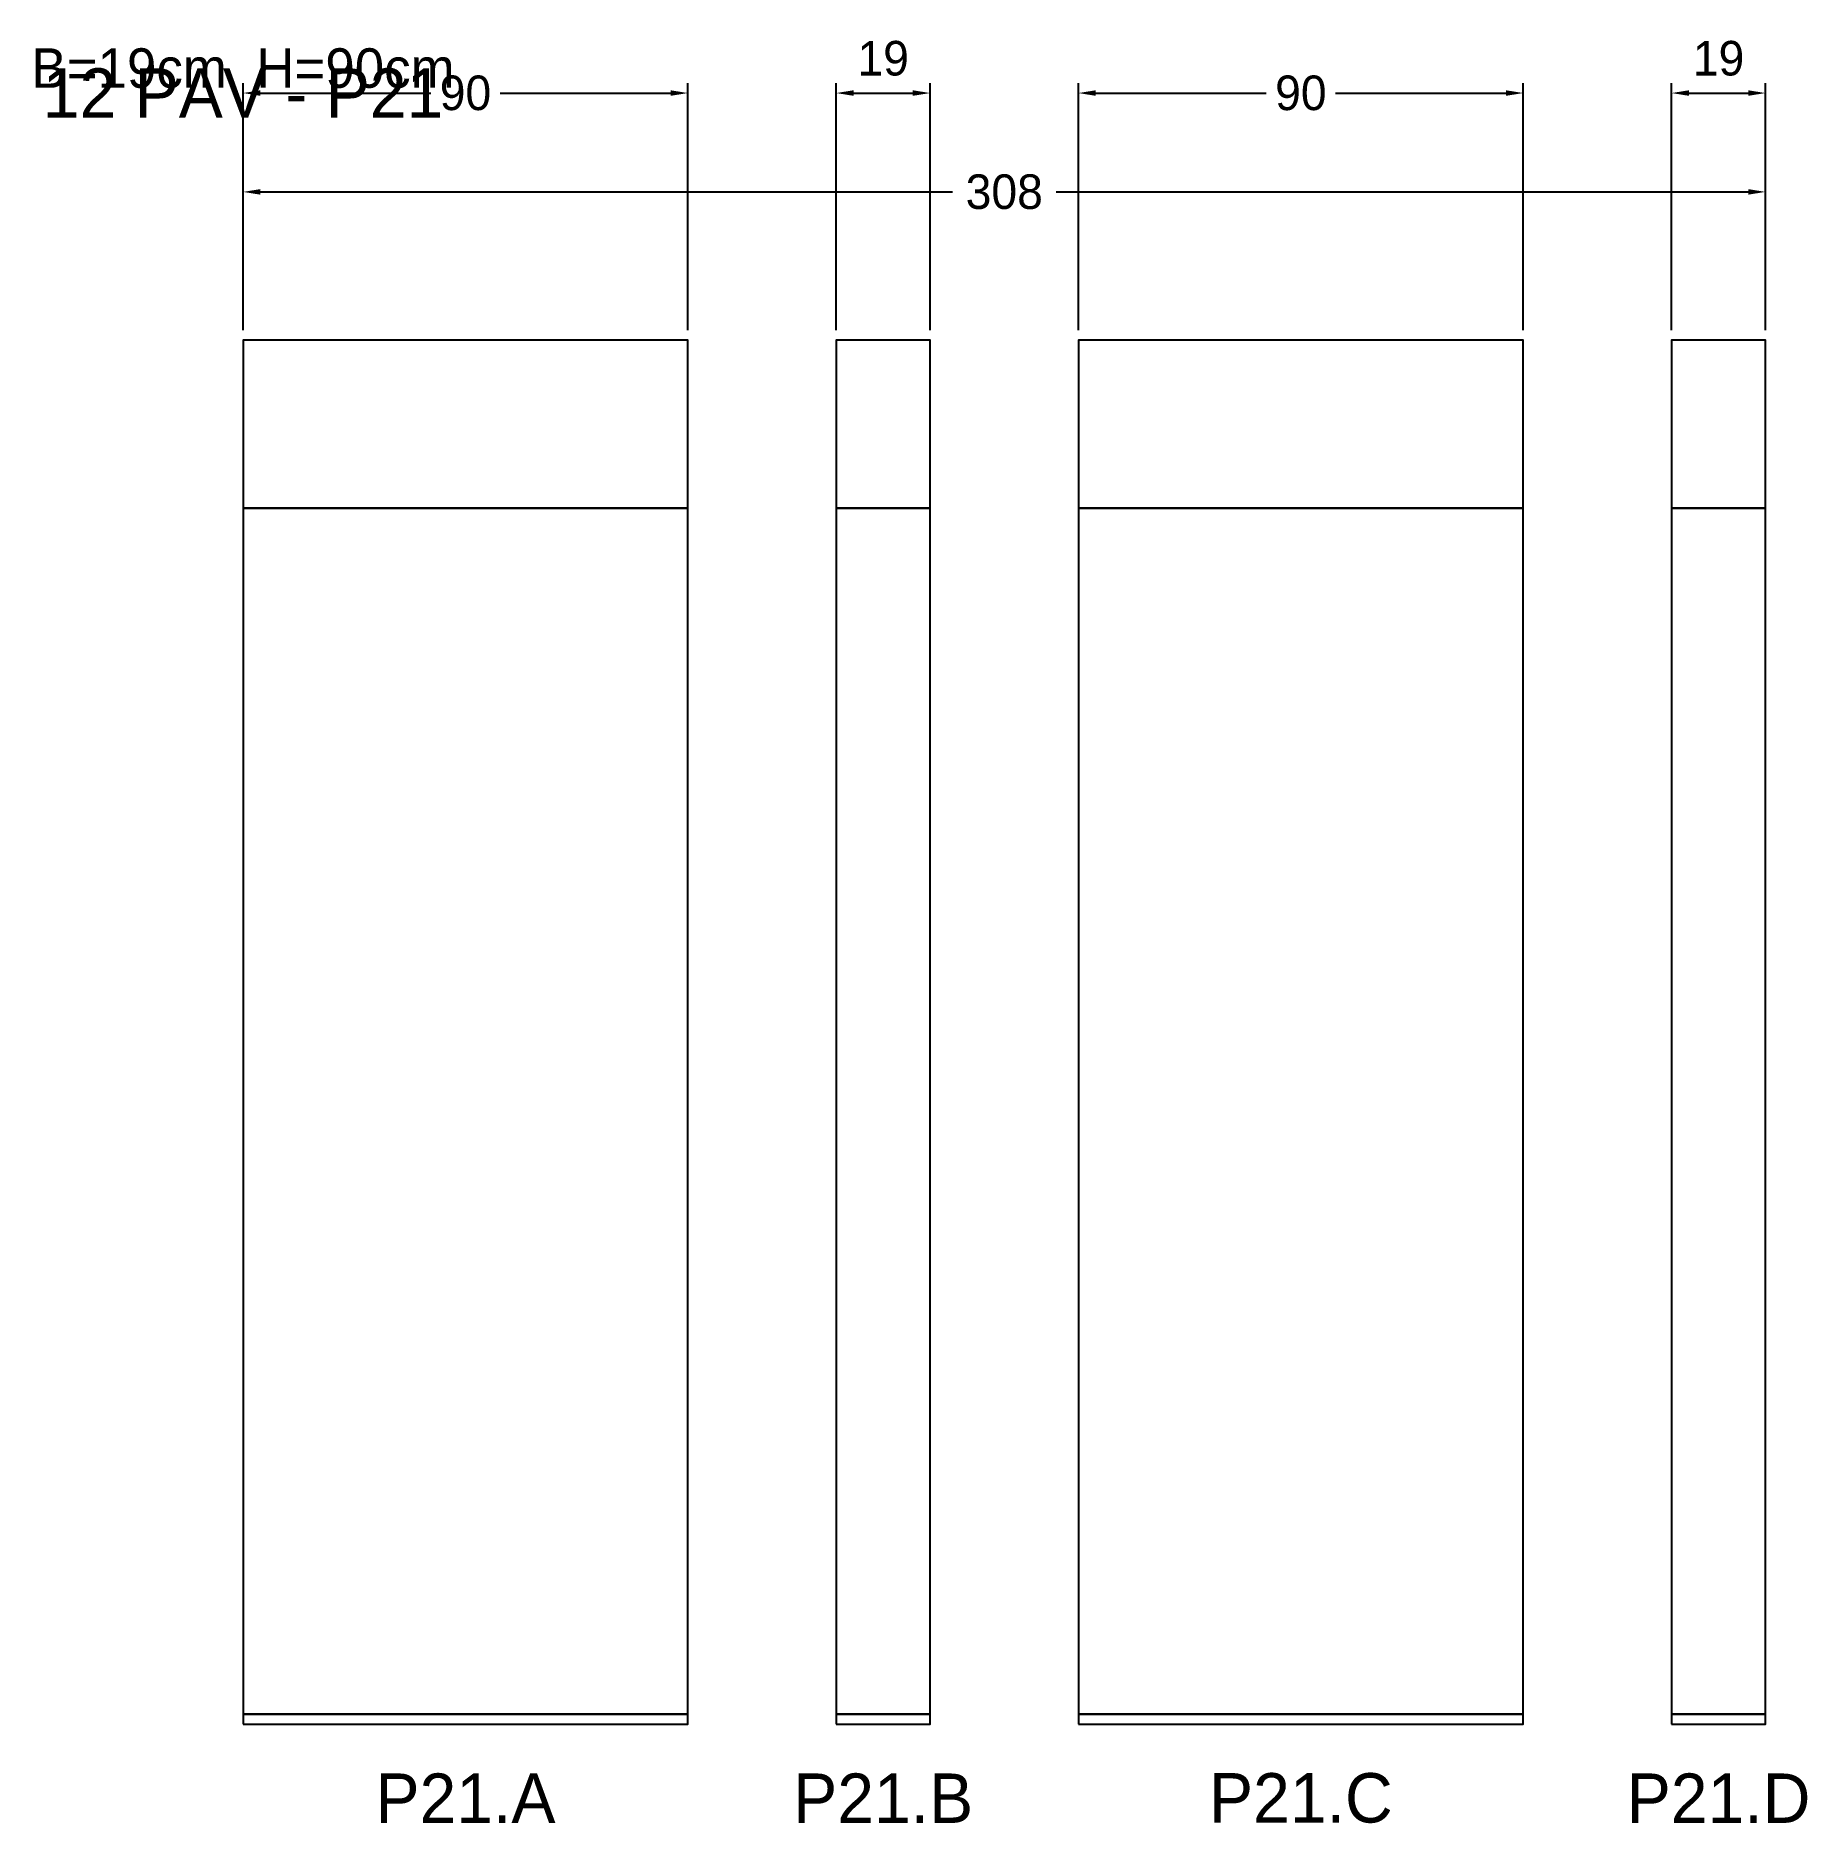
# Model space of a CAD drawing. Header units: metres. Extents: x -42 to 316, y -20 to 342.
import ezdxf

# ---------------------------------------------------------------- set-up
doc = ezdxf.new("R2010")
doc.units = ezdxf.units.M
for name, color, linetype in [('COTA', 3, 'Continuous'), ('Cota Secao (2x)', 3, 'Continuous'), ('NOMENCLATURA', 1, 'Continuous'), ('Paineis', 7, 'Continuous'), ('Texto Secao', 2, 'Continuous')]:
    doc.layers.add(name, color=color, linetype=linetype)
doc.dimstyles.new('COTA', dxfattribs={"dimtxt": 7, "dimasz": 3.5, "dimexe": 2, "dimexo": 2, "dimgap": 1.5, "dimtad": 1, "dimdec": 1, "dimcen": 2.5, "dimclrd": 3, "dimclre": 3, "dimclrt": 3, "dimazin": 3, "dimtfac": 1, "dimtmove": 0, "dimatfit": 3})

# ---------------------------------------------------------------- blocks, each defined once
blk = doc.blocks.new('_CLOSEDFILLED')
at = {"color": 0, "linetype": 'BYBLOCK'}
blk.add_solid([(-1, 0.16), (0, 0), (-1, -0.16)], dxfattribs=at)
blk = doc.blocks.new('*D1')
at = {"color": 3}
for p, q in [((0, 282), (0, 312)), ((308, 282), (308, 312)), ((3.5, 310), (143.5, 310)), ((164.5, 310), (304.5, 310))]:
    blk.add_line(p, q, dxfattribs=at)
at = {"layer": 'Defpoints'}
for p in [(0, 310), (0, 280), (308, 280)]:
    blk.add_point(p, dxfattribs=at)
at = {"layer": 'COTA', "color": 3, "xscale": 3.5, "yscale": 3.5, "rotation": 180}
blk.add_blockref('_CLOSEDFILLED', (0, 310), dxfattribs=at)
at = {"layer": 'COTA', "color": 3, "xscale": 3.5, "yscale": 3.5}
blk.add_blockref('_CLOSEDFILLED', (308, 310), dxfattribs=at)
at = {"layer": 'COTA', "color": 3, "insert": (154, 310), "char_height": 7, "attachment_point": 5}
blk.add_mtext('308', dxfattribs=at)
blk = doc.blocks.new('*D2')
at = {"color": 3}
for p, q in [((0, 282), (0, 332)), ((3.5, 330), (38, 330)), ((52, 330), (86.5, 330)), ((90, 282), (90, 332))]:
    blk.add_line(p, q, dxfattribs=at)
at = {"layer": 'Defpoints'}
for p in [(0, 330), (0, 280), (90, 280)]:
    blk.add_point(p, dxfattribs=at)
at = {"layer": 'COTA', "color": 3, "xscale": 3.5, "yscale": 3.5, "rotation": 180}
blk.add_blockref('_CLOSEDFILLED', (0, 330), dxfattribs=at)
at = {"layer": 'COTA', "color": 3, "xscale": 3.5, "yscale": 3.5}
blk.add_blockref('_CLOSEDFILLED', (90, 330), dxfattribs=at)
at = {"layer": 'COTA', "color": 3, "insert": (45, 330), "char_height": 7, "attachment_point": 5}
blk.add_mtext('90', dxfattribs=at)
blk = doc.blocks.new('*D3')
at = {"color": 3}
for p, q in [((120, 282), (120, 332)), ((123.5, 330), (135.5, 330)), ((139, 282), (139, 332))]:
    blk.add_line(p, q, dxfattribs=at)
at = {"layer": 'Defpoints'}
for p in [(120, 330), (120, 280), (139, 280)]:
    blk.add_point(p, dxfattribs=at)
at = {"layer": 'COTA', "color": 3, "xscale": 3.5, "yscale": 3.5, "rotation": 180}
blk.add_blockref('_CLOSEDFILLED', (120, 330), dxfattribs=at)
at = {"layer": 'COTA', "color": 3, "xscale": 3.5, "yscale": 3.5}
blk.add_blockref('_CLOSEDFILLED', (139, 330), dxfattribs=at)
at = {"layer": 'COTA', "color": 3, "insert": (129.5, 337), "char_height": 7, "attachment_point": 5}
blk.add_mtext('19', dxfattribs=at)
blk = doc.blocks.new('*D4')
at = {"color": 3}
for p, q in [((169, 282), (169, 332)), ((172.5, 330), (207, 330)), ((221, 330), (255.5, 330)), ((259, 282), (259, 332))]:
    blk.add_line(p, q, dxfattribs=at)
at = {"layer": 'Defpoints'}
for p in [(169, 330), (169, 280), (259, 280)]:
    blk.add_point(p, dxfattribs=at)
at = {"layer": 'COTA', "color": 3, "xscale": 3.5, "yscale": 3.5, "rotation": 180}
blk.add_blockref('_CLOSEDFILLED', (169, 330), dxfattribs=at)
at = {"layer": 'COTA', "color": 3, "xscale": 3.5, "yscale": 3.5}
blk.add_blockref('_CLOSEDFILLED', (259, 330), dxfattribs=at)
at = {"layer": 'COTA', "color": 3, "insert": (214, 330), "char_height": 7, "attachment_point": 5}
blk.add_mtext('90', dxfattribs=at)
blk = doc.blocks.new('*D5')
at = {"color": 3}
for p, q in [((289, 282), (289, 332)), ((292.5, 330), (304.5, 330)), ((308, 282), (308, 332))]:
    blk.add_line(p, q, dxfattribs=at)
at = {"layer": 'Defpoints'}
for p in [(289, 330), (289, 280), (308, 280)]:
    blk.add_point(p, dxfattribs=at)
at = {"layer": 'COTA', "color": 3, "xscale": 3.5, "yscale": 3.5, "rotation": 180}
blk.add_blockref('_CLOSEDFILLED', (289, 330), dxfattribs=at)
at = {"layer": 'COTA', "color": 3, "xscale": 3.5, "yscale": 3.5}
blk.add_blockref('_CLOSEDFILLED', (308, 330), dxfattribs=at)
at = {"layer": 'COTA', "color": 3, "insert": (298.5, 337), "char_height": 7, "attachment_point": 5}
blk.add_mtext('19', dxfattribs=at)

msp = doc.modelspace()

# ---------------------------------------------------------------- linework, layer by layer
at = {"layer": 'Paineis'}
for points in [[(0, 246), (90, 246), (90, 280), (0, 280)], [(120, 246), (139, 246), (139, 280), (120, 280)], [(169, 246), (259, 246), (259, 280), (169, 280)], [(289, 246), (308, 246), (308, 280), (289, 280)], [(0, 2), (90, 2), (90, 246), (0, 246)], [(120, 2), (139, 2), (139, 246), (120, 246)], [(169, 2), (259, 2), (259, 246), (169, 246)], [(289, 2), (308, 2), (308, 246), (289, 246)], [(0, 0), (90, 0), (90, 2), (0, 2)], [(120, 0), (139, 0), (139, 2), (120, 2)], [(169, 0), (259, 0), (259, 2), (169, 2)], [(289, 0), (308, 0), (308, 2), (289, 2)]]:
    msp.add_lwpolyline(points, close=True, dxfattribs=at)

# ---------------------------------------------------------------- texts
at = {"layer": 'Cota Secao (2x)', "insert": (0, 335), "char_height": 8, "width": 328, "attachment_point": 5}
msp.add_mtext('B=19cm  H=90cm', dxfattribs=at)
at = {"layer": 'NOMENCLATURA', "insert": (0, 330), "char_height": 10, "width": 300, "attachment_point": 5}
msp.add_mtext('12 PAV - P21', dxfattribs=at)
at = {"layer": 'Texto Secao', "char_height": 10, "attachment_point": 5}
for s, insert, width in [('P21.A', (45, -15), 110), ('P21.B', (129.5, -15), 39), ('P21.C', (214, -15), 110), ('P21.D', (298.5, -15), 39)]:
    msp.add_mtext(s, dxfattribs=dict(at, insert=insert, width=width))

# ---------------------------------------------------------------- dimensions: what is measured, and where the dimension line sits
at = {"layer": 'COTA'}
for base, p1, p2, picture, middle in [((120, 330), (120, 280), (139, 280), '*D3', (129.5, 337)), ((289, 330), (289, 280), (308, 280), '*D5', (298.5, 337)), ((0, 330), (0, 280), (90, 280), '*D2', (45, 330)), ((169, 330), (169, 280), (259, 280), '*D4', (214, 330)), ((0, 310), (0, 280), (308, 280), '*D1', (154, 310))]:
    dim = msp.add_linear_dim(base=base, p1=p1, p2=p2, dimstyle='COTA', dxfattribs=at)
    dim.commit()
    dim.dimension.update_dxf_attribs({"geometry": picture, "text_midpoint": middle})

doc.saveas('drawing.dxf')
